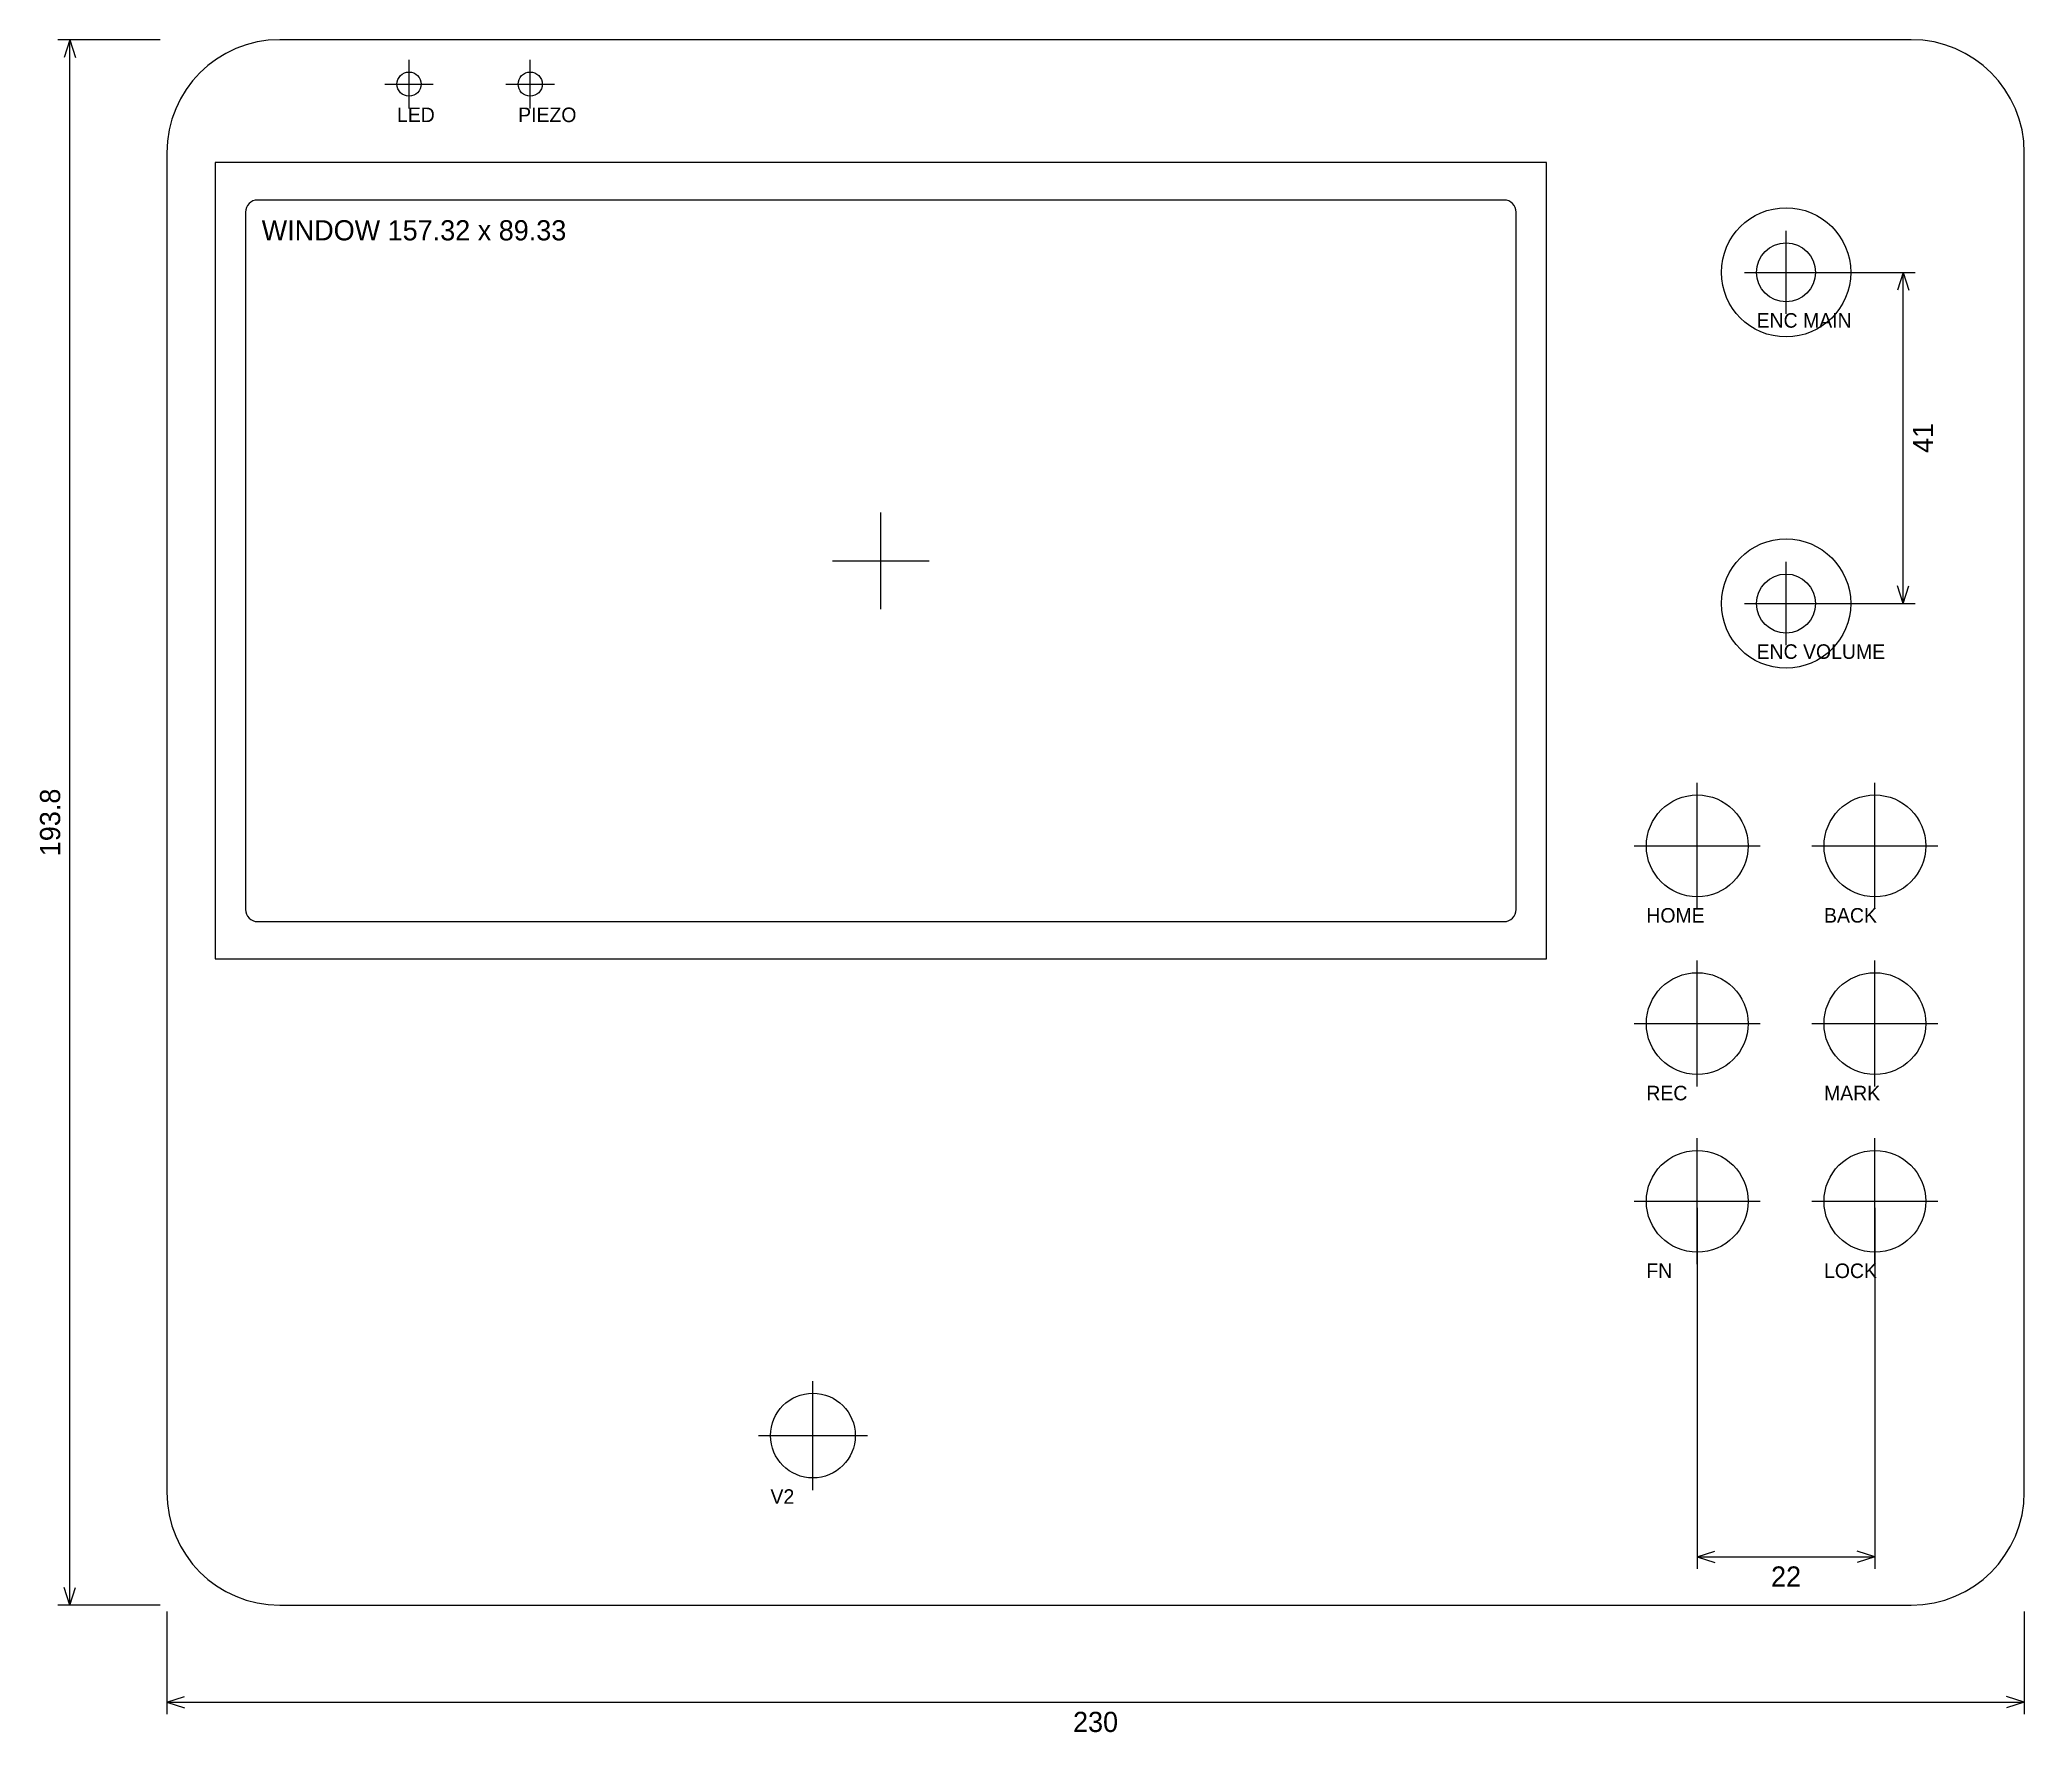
# Model space of a CAD drawing. Extents: x -16 to 230, y -16 to 194.
import ezdxf
from ezdxf.enums import TextEntityAlignment as Align

# ---------------------------------------------------------------- set-up
doc = ezdxf.new("R2010")
doc.units = 0
for name, color, linetype in [('CENTER', 3, 'CONTINUOUS'), ('CUT', 7, 'CONTINUOUS'), ('DIM', 4, 'CONTINUOUS'), ('HIDDEN', 8, 'CONTINUOUS'), ('HOLE', 1, 'CONTINUOUS'), ('TEXT', 7, 'CONTINUOUS')]:
    doc.layers.add(name, color=color, linetype=linetype)

msp = doc.modelspace()

# ---------------------------------------------------------------- linework, layer by layer
at = {"layer": 'CENTER'}
for p, q in [((30, 185.3), (30, 191.3)), ((45, 185.3), (45, 191.3)), ((27, 188.3), (33, 188.3)), ((42, 188.3), (48, 188.3)), ((200.5, 159.85), (200.5, 170.15)), ((195.35, 165), (205.65, 165)), ((88.41, 123.29), (88.41, 135.29)), ((82.41, 129.29), (94.41, 129.29)), ((200.5, 118.85), (200.5, 129.15)), ((195.35, 124), (205.65, 124)), ((189.5, 86.2), (189.5, 101.8)), ((211.5, 86.2), (211.5, 101.8)), ((181.7, 94), (197.3, 94)), ((203.7, 94), (219.3, 94)), ((189.5, 64.2), (189.5, 79.8)), ((211.5, 64.2), (211.5, 79.8)), ((181.7, 72), (197.3, 72)), ((203.7, 72), (219.3, 72)), ((189.5, 42.2), (189.5, 57.8)), ((211.5, 42.2), (211.5, 57.8)), ((181.7, 50), (197.3, 50)), ((203.7, 50), (219.3, 50)), ((80, 14.25), (80, 27.75)), ((73.25, 21), (86.75, 21))]:
    msp.add_line(p, q, dxfattribs=at)
at = {"layer": 'CUT'}
for p, q in [((216, 193.8), (14, 193.8)), ((0, 179.8), (0, 14)), ((230, 14), (230, 179.8)), ((9.75, 172.455), (9.75, 86.125)), ((165.57, 173.955), (11.25, 173.955)), ((167.07, 86.125), (167.07, 172.455)), ((11.25, 84.625), (165.57, 84.625)), ((14, 0), (216, 0))]:
    msp.add_line(p, q, dxfattribs=at)
for centre, radius, start, end in [((14, 179.8), 14, 90, 180), ((216, 179.8), 14, 0, 90), ((11.25, 172.455), 1.5, 90, 180), ((165.57, 172.455), 1.5, 0, 90), ((11.25, 86.125), 1.5, 180, 270), ((165.57, 86.125), 1.5, 270, 360), ((14, 14), 14, 180, 270), ((216, 14), 14, 270, 360)]:
    msp.add_arc(centre, radius, start, end, dxfattribs=at)
at = {"layer": 'DIM'}
for p, q in [((-0.8, 193.8), (-13.5, 193.8)), ((-12, 193.8), (-12.7, 191.6)), ((-12, 0), (-12, 193.8)), ((-12, 193.8), (-11.3, 191.6)), ((201.3, 165), (216.5, 165)), ((215, 165), (214.3, 162.8)), ((215, 124), (215, 165)), ((215, 165), (215.7, 162.8)), ((215, 124), (214.3, 126.2)), ((215, 124), (215.7, 126.2)), ((201.3, 124), (216.5, 124)), ((189.5, 49.2), (189.5, 4.5)), ((211.5, 49.2), (211.5, 4.5)), ((189.5, 6), (191.7, 6.7)), ((189.5, 6), (211.5, 6)), ((189.5, 6), (191.7, 5.3)), ((211.5, 6), (209.3, 6.7)), ((211.5, 6), (209.3, 5.3)), ((-0.8, 0), (-13.5, 0)), ((-12, 0), (-12.7, 2.2)), ((-12, 0), (-11.3, 2.2)), ((0, -0.8), (0, -13.5)), ((230, -0.8), (230, -13.5)), ((0, -12), (2.2, -11.3)), ((0, -12), (230, -12)), ((0, -12), (2.2, -12.7)), ((230, -12), (227.8, -11.3)), ((230, -12), (227.8, -12.7))]:
    msp.add_line(p, q, dxfattribs=at)
at = {"layer": 'HIDDEN'}
for p, q in [((170.82, 178.58), (6, 178.58)), ((6, 178.58), (6, 80)), ((170.82, 80), (170.82, 178.58)), ((6, 80), (170.82, 80))]:
    msp.add_line(p, q, dxfattribs=at)
for centre in [(200.5, 165), (200.5, 124)]:
    msp.add_circle(centre, 8, dxfattribs=at)
at = {"layer": 'HOLE'}
for centre, radius in [((30, 188.3), 1.5), ((45, 188.3), 1.5), ((200.5, 165), 3.65), ((200.5, 124), 3.65), ((189.5, 94), 6.3), ((211.5, 94), 6.3), ((189.5, 72), 6.3), ((211.5, 72), 6.3), ((189.5, 50), 6.3), ((211.5, 50), 6.3), ((80, 21), 5.25)]:
    msp.add_circle(centre, radius, dxfattribs=at)

# ---------------------------------------------------------------- texts
at = {"layer": 'DIM'}
for s, p in [('41', (218.7, 144.5)), ('193.8', (-13.2, 96.9))]:
    msp.add_text(s, height=2.5, rotation=90, dxfattribs=at).set_placement(p, align=Align.CENTER)
for s, p in [('22', (200.5, 2.3)), ('230', (115, -15.7))]:
    msp.add_text(s, height=2.5, dxfattribs=at).set_placement(p, align=Align.CENTER)
at = {"layer": 'TEXT'}
for s, height, p in [('LED', 1.8, (28.5, 183.6)), ('PIEZO', 1.8, (43.5, 183.6)), ('WINDOW 157.32 x 89.33', 2.5, (11.75, 168.955)), ('ENC MAIN', 1.8, (196.85, 158.15)), ('ENC VOLUME', 1.8, (196.85, 117.15)), ('HOME', 1.8, (183.2, 84.5)), ('BACK', 1.8, (205.2, 84.5)), ('REC', 1.8, (183.2, 62.5)), ('MARK', 1.8, (205.2, 62.5)), ('FN', 1.8, (183.2, 40.5)), ('LOCK', 1.8, (205.2, 40.5)), ('V2', 1.8, (74.75, 12.55))]:
    msp.add_text(s, height=height, dxfattribs=at).set_placement(p)

doc.saveas('drawing.dxf')
